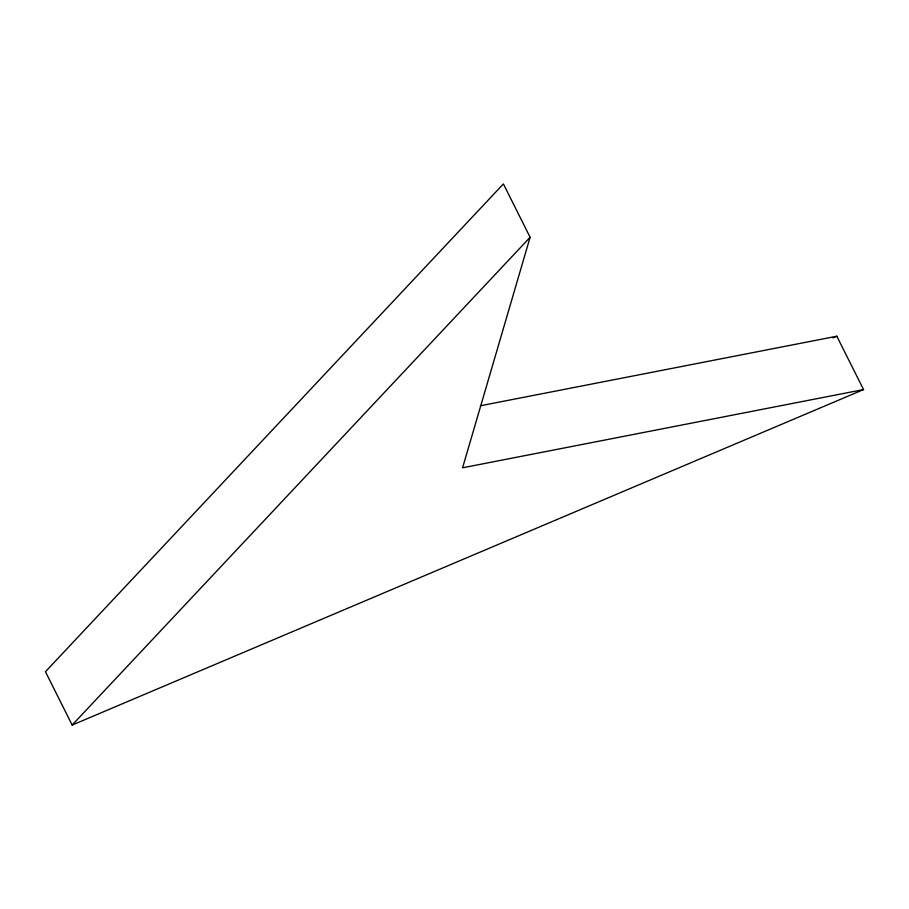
<?xml version="1.0" encoding="UTF-8"?>
<svg xmlns="http://www.w3.org/2000/svg" width="909" height="909" viewBox="0 0 909 909"><rect width="100%" height="100%" fill="white"/><g stroke="black" fill="none" stroke-linecap="round" stroke-linejoin="round"><path stroke-width="1.36" d="M863.55 389.575L72.163 725.064L45.45 671.717L503.393 183.936L530.106 237.283L462.579 467.794L863.55 389.575L836.837 336.228L480.418 405.755M72.163 725.064L530.106 237.283M832.917 337.887L836.837 336.228"/></g></svg>
